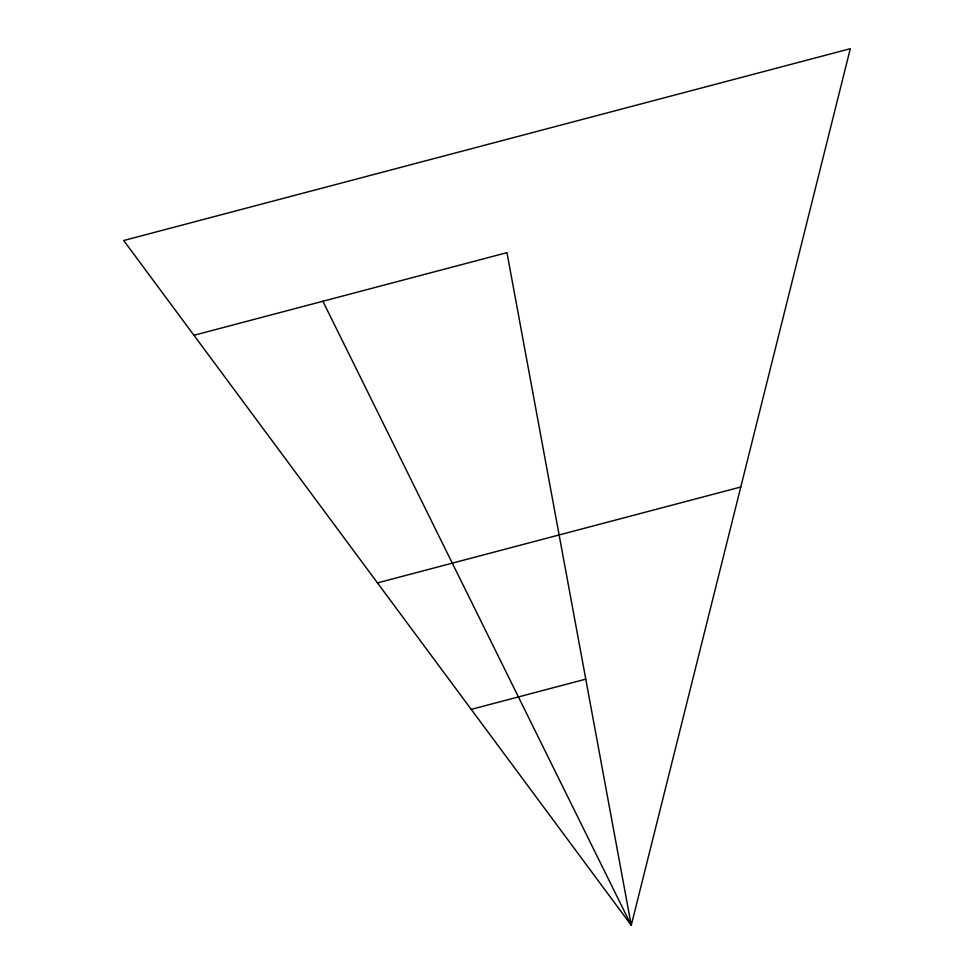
<?xml version="1.0" encoding="UTF-8"?>
<svg xmlns="http://www.w3.org/2000/svg" width="974" height="974" viewBox="0 0 974 974"><rect width="100%" height="100%" fill="white"/><g stroke="black" fill="none" stroke-linecap="round" stroke-linejoin="round"><path stroke-width="1.46" d="M193.948 335.287L506.967 252.656L631.262 925.3L123.698 240.517L850.302 48.7L631.262 925.3L322.881 301.258M377.486 582.902L740.788 487M471.233 709.389L585.776 679.146"/></g></svg>
